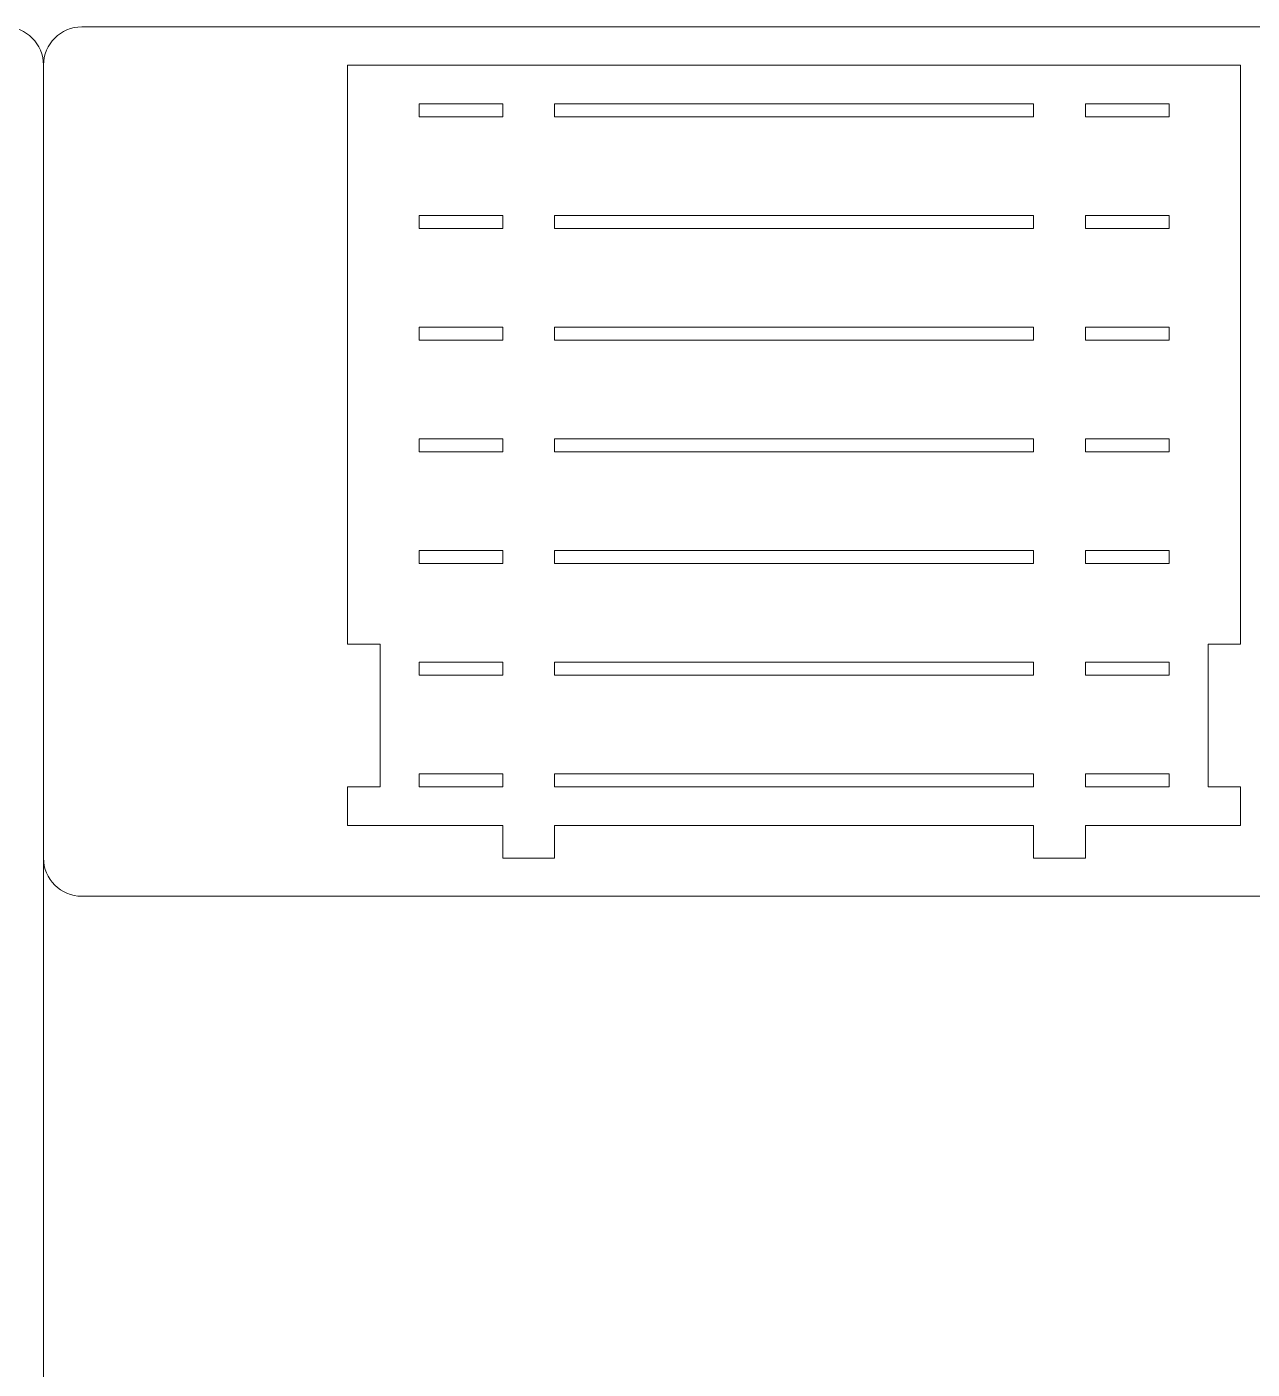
# Model space of a CAD drawing. Header units: centimetres. Extents: x -47.2 to 47.8, y -16.6 to 12.4.
# Drawn here: x -9.36 to 0.27, y 1.85 to 12.4 of the extents above; entities that cross this region are included whole.
import ezdxf

# ---------------------------------------------------------------- set-up
doc = ezdxf.new("R2010")
doc.units = ezdxf.units.CM
doc.header["$MEASUREMENT"] = 0
doc.layers.add('Camada 1', color=7, linetype='Continuous')

msp = doc.modelspace()

# ---------------------------------------------------------------- linework, layer by layer
at = {"layer": 'Camada 1', "color": 6, "lineweight": 9}
for points in [[(-27.9276, 12.40298), (-27.9276, 12.40298), (-9.5276, 12.40298), (-9.5276, 12.40298), (-9.5276, 12.40298), (-9.3626, 12.40298), (-9.2276, 12.26798), (-9.2276, 12.10298), (-9.2276, 12.10298), (-9.2276, 12.10298), (-9.2276, -16.29702), (-9.2276, -16.29702), (-9.2276, -16.29702), (-9.2276, -16.46202), (-9.3626, -16.59702), (-9.5276, -16.59702), (-9.5276, -16.59702), (-9.5276, -16.59702), (-27.9276, -16.59702), (-27.9276, -16.59702), (-27.9276, -16.59702), (-28.0926, -16.59702), (-28.2276, -16.46202), (-28.2276, -16.29702), (-28.2276, -16.29702), (-28.2276, -16.29702), (-28.2276, 12.10298), (-28.2276, 12.10298), (-28.2276, 12.10298), (-28.2276, 12.26798), (-28.0926, 12.40298), (-27.9276, 12.40298)], [(-8.9276, 12.40298), (-8.9276, 12.40298), (9.4724, 12.40298), (9.4724, 12.40298), (9.4724, 12.40298), (9.6374, 12.40298), (9.7724, 12.26798), (9.7724, 12.10298), (9.7724, 12.10298), (9.7724, 12.10298), (9.7724, 5.87038), (9.7724, 5.87038), (9.7724, 5.87038), (9.7724, 5.70538), (9.6374, 5.57038), (9.4724, 5.57038), (9.4724, 5.57038), (9.4724, 5.57038), (-8.9276, 5.57038), (-8.9276, 5.57038), (-8.9276, 5.57038), (-9.0926, 5.57038), (-9.2276, 5.70538), (-9.2276, 5.87038), (-9.2276, 5.87038), (-9.2276, 5.87038), (-9.2276, 12.10298), (-9.2276, 12.10298), (-9.2276, 12.10298), (-9.2276, 12.26798), (-9.0926, 12.40298), (-8.9276, 12.40298)]]:
    msp.add_open_spline(points, degree=3, knots=[0, 0, 0, 0, 0.11111111, 0.11111111, 0.11111111, 0.11111111, 0.22222222, 0.22222222, 0.22222222, 0.22222222, 0.33333333, 0.33333333, 0.33333333, 0.33333333, 0.44444444, 0.44444444, 0.44444444, 0.44444444, 0.55555556, 0.55555556, 0.55555556, 0.55555556, 0.66666667, 0.66666667, 0.66666667, 0.66666667, 0.77777778, 0.77777778, 0.77777778, 0.77777778, 1, 1, 1, 1], dxfattribs=at)
at = {"layer": 'Camada 1', "color": 250, "lineweight": 9}
msp.add_open_spline([(0.18205, 6.42991), (0.18205, 6.42991), (-0.07297, 6.42991), (-0.07297, 6.42991), (-0.07297, 6.42991), (-0.07297, 6.42991), (-0.07297, 7.55201), (-0.07297, 7.55201), (-0.07297, 7.55201), (-0.07297, 7.55201), (0.18205, 7.55201), (0.18205, 7.55201), (0.18205, 7.55201), (0.18205, 7.55201), (0.18205, 12.10299), (0.18205, 12.10299), (0.18205, 12.10299), (0.18205, 12.10299), (-6.83724, 12.10299), (-6.83724, 12.10299), (-6.83724, 12.10299), (-6.83724, 12.10299), (-6.83724, 7.55201), (-6.83724, 7.55201), (-6.83724, 7.55201), (-6.83724, 7.55201), (-6.58223, 7.55201), (-6.58223, 7.55201), (-6.58223, 7.55201), (-6.58223, 7.55201), (-6.58223, 6.42991), (-6.58223, 6.42991), (-6.58223, 6.42991), (-6.58223, 6.42991), (-6.83724, 6.42991), (-6.83724, 6.42991), (-6.83724, 6.42991), (-6.83724, 6.42991), (-6.83724, 6.1254), (-6.83724, 6.1254), (-6.83724, 6.1254), (-6.83724, 6.1254), (-5.61797, 6.1254), (-5.61797, 6.1254), (-5.61797, 6.1254), (-5.61797, 6.1254), (-5.61797, 5.87037), (-5.61797, 5.87037), (-5.61797, 5.87037), (-5.61797, 5.87037), (-5.20993, 5.87037), (-5.20993, 5.87037), (-5.20993, 5.87037), (-5.20993, 5.87037), (-5.20993, 6.1254), (-5.20993, 6.1254), (-5.20993, 6.1254), (-5.20993, 6.1254), (-1.44526, 6.1254), (-1.44526, 6.1254), (-1.44526, 6.1254), (-1.44526, 6.1254), (-1.44526, 5.87037), (-1.44526, 5.87037), (-1.44526, 5.87037), (-1.44526, 5.87037), (-1.03722, 5.87037), (-1.03722, 5.87037), (-1.03722, 5.87037), (-1.03722, 5.87037), (-1.03722, 6.1254), (-1.03722, 6.1254), (-1.03722, 6.1254), (-1.03722, 6.1254), (0.18205, 6.1254), (0.18205, 6.1254), (0.18205, 6.1254), (0.18205, 6.1254), (0.18205, 6.42991), (0.18205, 6.42991)], degree=3, knots=[0, 0, 0, 0, 0.04761905, 0.04761905, 0.04761905, 0.04761905, 0.0952381, 0.0952381, 0.0952381, 0.0952381, 0.14285714, 0.14285714, 0.14285714, 0.14285714, 0.19047619, 0.19047619, 0.19047619, 0.19047619, 0.23809524, 0.23809524, 0.23809524, 0.23809524, 0.28571429, 0.28571429, 0.28571429, 0.28571429, 0.33333333, 0.33333333, 0.33333333, 0.33333333, 0.38095238, 0.38095238, 0.38095238, 0.38095238, 0.42857143, 0.42857143, 0.42857143, 0.42857143, 0.47619048, 0.47619048, 0.47619048, 0.47619048, 0.52380952, 0.52380952, 0.52380952, 0.52380952, 0.57142857, 0.57142857, 0.57142857, 0.57142857, 0.61904762, 0.61904762, 0.61904762, 0.61904762, 0.66666667, 0.66666667, 0.66666667, 0.66666667, 0.71428571, 0.71428571, 0.71428571, 0.71428571, 0.76190476, 0.76190476, 0.76190476, 0.76190476, 0.80952381, 0.80952381, 0.80952381, 0.80952381, 0.85714286, 0.85714286, 0.85714286, 0.85714286, 0.9047619, 0.9047619, 0.9047619, 0.9047619, 1, 1, 1, 1], dxfattribs=at)
at = {"layer": 'Camada 1', "color": 114, "lineweight": 9}
for points in [[(-6.27619, 11.69495), (-6.27619, 11.69495), (-6.27619, 11.79696), (-6.27619, 11.79696), (-6.27619, 11.79696), (-6.27619, 11.79696), (-5.61797, 11.79696), (-5.61797, 11.79696), (-5.61797, 11.79696), (-5.61797, 11.79696), (-5.61797, 11.69495), (-5.61797, 11.69495), (-5.61797, 11.69495), (-5.61797, 11.69495), (-6.27619, 11.69495), (-6.27619, 11.69495)], [(-1.44526, 11.79696), (-1.44526, 11.79696), (-1.44526, 11.69495), (-1.44526, 11.69495), (-1.44526, 11.69495), (-1.44526, 11.69495), (-5.20993, 11.69495), (-5.20993, 11.69495), (-5.20993, 11.69495), (-5.20993, 11.69495), (-5.20993, 11.79696), (-5.20993, 11.79696), (-5.20993, 11.79696), (-5.20993, 11.79696), (-1.44526, 11.79696), (-1.44526, 11.79696)], [(-0.379, 11.79696), (-0.379, 11.79696), (-0.379, 11.69495), (-0.379, 11.69495), (-0.379, 11.69495), (-0.379, 11.69495), (-1.03722, 11.69495), (-1.03722, 11.69495), (-1.03722, 11.69495), (-1.03722, 11.69495), (-1.03722, 11.79696), (-1.03722, 11.79696), (-1.03722, 11.79696), (-1.03722, 11.79696), (-0.379, 11.79696), (-0.379, 11.79696)], [(-6.27619, 10.81744), (-6.27619, 10.81744), (-6.27619, 10.91945), (-6.27619, 10.91945), (-6.27619, 10.91945), (-6.27619, 10.91945), (-5.61797, 10.91945), (-5.61797, 10.91945), (-5.61797, 10.91945), (-5.61797, 10.91945), (-5.61797, 10.81744), (-5.61797, 10.81744), (-5.61797, 10.81744), (-5.61797, 10.81744), (-6.27619, 10.81744), (-6.27619, 10.81744)], [(-1.44526, 10.91945), (-1.44526, 10.91945), (-1.44526, 10.81744), (-1.44526, 10.81744), (-1.44526, 10.81744), (-1.44526, 10.81744), (-5.20993, 10.81744), (-5.20993, 10.81744), (-5.20993, 10.81744), (-5.20993, 10.81744), (-5.20993, 10.91945), (-5.20993, 10.91945), (-5.20993, 10.91945), (-5.20993, 10.91945), (-1.44526, 10.91945), (-1.44526, 10.91945)], [(-0.379, 10.91945), (-0.379, 10.91945), (-0.379, 10.81744), (-0.379, 10.81744), (-0.379, 10.81744), (-0.379, 10.81744), (-1.03722, 10.81744), (-1.03722, 10.81744), (-1.03722, 10.81744), (-1.03722, 10.81744), (-1.03722, 10.91945), (-1.03722, 10.91945), (-1.03722, 10.91945), (-1.03722, 10.91945), (-0.379, 10.91945), (-0.379, 10.91945)], [(-6.27619, 9.93994), (-6.27619, 9.93994), (-6.27619, 10.04195), (-6.27619, 10.04195), (-6.27619, 10.04195), (-6.27619, 10.04195), (-5.61797, 10.04195), (-5.61797, 10.04195), (-5.61797, 10.04195), (-5.61797, 10.04195), (-5.61797, 9.93994), (-5.61797, 9.93994), (-5.61797, 9.93994), (-5.61797, 9.93994), (-6.27619, 9.93994), (-6.27619, 9.93994)], [(-1.44526, 10.04195), (-1.44526, 10.04195), (-1.44526, 9.93994), (-1.44526, 9.93994), (-1.44526, 9.93994), (-1.44526, 9.93994), (-5.20993, 9.93994), (-5.20993, 9.93994), (-5.20993, 9.93994), (-5.20993, 9.93994), (-5.20993, 10.04195), (-5.20993, 10.04195), (-5.20993, 10.04195), (-5.20993, 10.04195), (-1.44526, 10.04195), (-1.44526, 10.04195)], [(-0.379, 10.04195), (-0.379, 10.04195), (-0.379, 9.93994), (-0.379, 9.93994), (-0.379, 9.93994), (-0.379, 9.93994), (-1.03722, 9.93994), (-1.03722, 9.93994), (-1.03722, 9.93994), (-1.03722, 9.93994), (-1.03722, 10.04195), (-1.03722, 10.04195), (-1.03722, 10.04195), (-1.03722, 10.04195), (-0.379, 10.04195), (-0.379, 10.04195)], [(-6.27619, 9.06243), (-6.27619, 9.06243), (-6.27619, 9.16444), (-6.27619, 9.16444), (-6.27619, 9.16444), (-6.27619, 9.16444), (-5.61797, 9.16444), (-5.61797, 9.16444), (-5.61797, 9.16444), (-5.61797, 9.16444), (-5.61797, 9.06243), (-5.61797, 9.06243), (-5.61797, 9.06243), (-5.61797, 9.06243), (-6.27619, 9.06243), (-6.27619, 9.06243)], [(-1.44526, 9.16444), (-1.44526, 9.16444), (-1.44526, 9.06243), (-1.44526, 9.06243), (-1.44526, 9.06243), (-1.44526, 9.06243), (-5.20993, 9.06243), (-5.20993, 9.06243), (-5.20993, 9.06243), (-5.20993, 9.06243), (-5.20993, 9.16444), (-5.20993, 9.16444), (-5.20993, 9.16444), (-5.20993, 9.16444), (-1.44526, 9.16444), (-1.44526, 9.16444)], [(-0.379, 9.16444), (-0.379, 9.16444), (-0.379, 9.06243), (-0.379, 9.06243), (-0.379, 9.06243), (-0.379, 9.06243), (-1.03722, 9.06243), (-1.03722, 9.06243), (-1.03722, 9.06243), (-1.03722, 9.06243), (-1.03722, 9.16444), (-1.03722, 9.16444), (-1.03722, 9.16444), (-1.03722, 9.16444), (-0.379, 9.16444), (-0.379, 9.16444)], [(-6.27619, 8.18492), (-6.27619, 8.18492), (-6.27619, 8.28693), (-6.27619, 8.28693), (-6.27619, 8.28693), (-6.27619, 8.28693), (-5.61797, 8.28693), (-5.61797, 8.28693), (-5.61797, 8.28693), (-5.61797, 8.28693), (-5.61797, 8.18492), (-5.61797, 8.18492), (-5.61797, 8.18492), (-5.61797, 8.18492), (-6.27619, 8.18492), (-6.27619, 8.18492)], [(-1.44526, 8.28693), (-1.44526, 8.28693), (-1.44526, 8.18492), (-1.44526, 8.18492), (-1.44526, 8.18492), (-1.44526, 8.18492), (-5.20993, 8.18492), (-5.20993, 8.18492), (-5.20993, 8.18492), (-5.20993, 8.18492), (-5.20993, 8.28693), (-5.20993, 8.28693), (-5.20993, 8.28693), (-5.20993, 8.28693), (-1.44526, 8.28693), (-1.44526, 8.28693)], [(-0.379, 8.28693), (-0.379, 8.28693), (-0.379, 8.18492), (-0.379, 8.18492), (-0.379, 8.18492), (-0.379, 8.18492), (-1.03722, 8.18492), (-1.03722, 8.18492), (-1.03722, 8.18492), (-1.03722, 8.18492), (-1.03722, 8.28693), (-1.03722, 8.28693), (-1.03722, 8.28693), (-1.03722, 8.28693), (-0.379, 8.28693), (-0.379, 8.28693)], [(-6.27619, 7.30742), (-6.27619, 7.30742), (-6.27619, 7.40943), (-6.27619, 7.40943), (-6.27619, 7.40943), (-6.27619, 7.40943), (-5.61797, 7.40943), (-5.61797, 7.40943), (-5.61797, 7.40943), (-5.61797, 7.40943), (-5.61797, 7.30742), (-5.61797, 7.30742), (-5.61797, 7.30742), (-5.61797, 7.30742), (-6.27619, 7.30742), (-6.27619, 7.30742)], [(-1.44526, 7.40943), (-1.44526, 7.40943), (-1.44526, 7.30742), (-1.44526, 7.30742), (-1.44526, 7.30742), (-1.44526, 7.30742), (-5.20993, 7.30742), (-5.20993, 7.30742), (-5.20993, 7.30742), (-5.20993, 7.30742), (-5.20993, 7.40943), (-5.20993, 7.40943), (-5.20993, 7.40943), (-5.20993, 7.40943), (-1.44526, 7.40943), (-1.44526, 7.40943)], [(-0.379, 7.40943), (-0.379, 7.40943), (-0.379, 7.30742), (-0.379, 7.30742), (-0.379, 7.30742), (-0.379, 7.30742), (-1.03722, 7.30742), (-1.03722, 7.30742), (-1.03722, 7.30742), (-1.03722, 7.30742), (-1.03722, 7.40943), (-1.03722, 7.40943), (-1.03722, 7.40943), (-1.03722, 7.40943), (-0.379, 7.40943), (-0.379, 7.40943)], [(-6.27619, 6.42991), (-6.27619, 6.42991), (-6.27619, 6.53192), (-6.27619, 6.53192), (-6.27619, 6.53192), (-6.27619, 6.53192), (-5.61797, 6.53192), (-5.61797, 6.53192), (-5.61797, 6.53192), (-5.61797, 6.53192), (-5.61797, 6.42991), (-5.61797, 6.42991), (-5.61797, 6.42991), (-5.61797, 6.42991), (-6.27619, 6.42991), (-6.27619, 6.42991)], [(-1.44526, 6.53192), (-1.44526, 6.53192), (-1.44526, 6.42991), (-1.44526, 6.42991), (-1.44526, 6.42991), (-1.44526, 6.42991), (-5.20993, 6.42991), (-5.20993, 6.42991), (-5.20993, 6.42991), (-5.20993, 6.42991), (-5.20993, 6.53192), (-5.20993, 6.53192), (-5.20993, 6.53192), (-5.20993, 6.53192), (-1.44526, 6.53192), (-1.44526, 6.53192)], [(-0.379, 6.53192), (-0.379, 6.53192), (-0.379, 6.42991), (-0.379, 6.42991), (-0.379, 6.42991), (-0.379, 6.42991), (-1.03722, 6.42991), (-1.03722, 6.42991), (-1.03722, 6.42991), (-1.03722, 6.42991), (-1.03722, 6.53192), (-1.03722, 6.53192), (-1.03722, 6.53192), (-1.03722, 6.53192), (-0.379, 6.53192), (-0.379, 6.53192)]]:
    msp.add_open_spline(points, degree=3, knots=[0, 0, 0, 0, 0.2, 0.2, 0.2, 0.2, 0.4, 0.4, 0.4, 0.4, 0.6, 0.6, 0.6, 0.6, 1, 1, 1, 1], dxfattribs=at)

doc.saveas('drawing.dxf')
